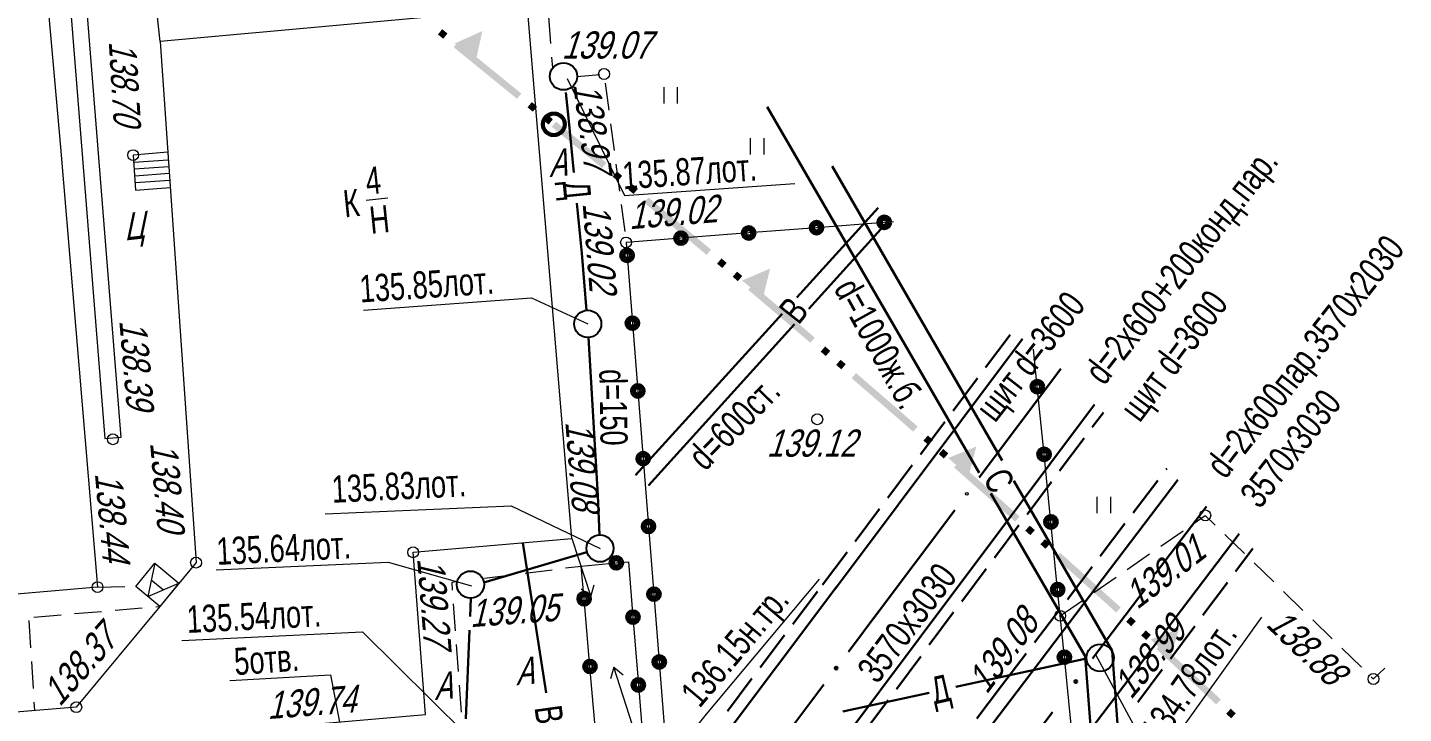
# Model space of a CAD drawing. Extents: x 10098 to 11902, y 8648 to 10202.
# Drawn here: x 11823.1 to 11873.7, y 8760.8 to 8786 of the extents above; entities that cross this region are included whole.
import ezdxf
from ezdxf.enums import TextEntityAlignment as Align

# ---------------------------------------------------------------- set-up
doc = ezdxf.new("R2010")
doc.units = 0
for name, color, linetype in [('1_Водопровод', 7, 'Continuous'), ('20_Строения', 7, 'Continuous'), ('21_Колодцы', 7, 'Continuous'), ('22_Столбы', 7, 'Continuous'), ('23_Ограждения', 7, 'Continuous'), ('24_Растительность', 7, 'Continuous'), ('25_Откосы', 7, 'Continuous'), ('38_Высотные_отметки', 7, 'Continuous'), ('50_Красные_линии', 7, 'Continuous'), ('52_Топонимика', 7, 'Continuous'), ('Подписи_зданий', 7, 'Continuous')]:
    doc.layers.add(name, color=color, linetype=linetype)
for name, color, linetype, lineweight in [('2_Водосток', 30, 'Continuous', 30), ('3_Дренаж', 30, 'Continuous', 30), ('6_Теплопровод', 3, 'Continuous', 30), ('8_Связь', 3, 'Continuous', 30)]:
    doc.layers.add(name, color=color, linetype=linetype, lineweight=lineweight)
doc.styles.add('mggt', font='russian_1251.shx', dxfattribs={"width": 0.75, "oblique": 18, "height": 1})

msp = doc.modelspace()

# ---------------------------------------------------------------- hatches: boundary and pattern name
at = {"layer": '50_Красные_линии', "linetype": 'Continuous', "lineweight": 25}
for points in [[(11838.531, 8785.803), (11838.337, 8785.961), (11838.179, 8785.767), (11838.373, 8785.609)], [(11839.815, 8785.894), (11838.796, 8785.434), (11839.184, 8785.118)], [(11839.572, 8784.803), (11839.815, 8785.894), (11839.184, 8785.118)], [(11841.245, 8783.594), (11838.919, 8785.488), (11838.761, 8785.294), (11841.088, 8783.4)], [(11841.827, 8783.12), (11841.633, 8783.278), (11841.475, 8783.084), (11841.669, 8782.926)], [(11842.409, 8782.647), (11842.215, 8782.805), (11842.057, 8782.611), (11842.251, 8782.453)], [(11843.445, 8781.486), (11844.217, 8780.851), (11844.376, 8781.044), (11843.603, 8781.68), (11842.523, 8782.561), (11842.365, 8782.368)], [(11844.603, 8780.534), (11844.796, 8780.375), (11844.955, 8780.568), (11844.762, 8780.727)], [(11845.182, 8780.057), (11845.374, 8779.898), (11845.534, 8780.09), (11845.341, 8780.25)], [(11846.529, 8778.941), (11848.063, 8777.658), (11848.224, 8777.85), (11846.689, 8779.133), (11845.919, 8779.771), (11845.759, 8779.579)], [(11848.445, 8777.337), (11848.637, 8777.176), (11848.798, 8777.367), (11848.607, 8777.528)], [(11850.395, 8777.157), (11849.368, 8776.715), (11849.75, 8776.393)], [(11850.132, 8776.07), (11850.395, 8777.157), (11849.75, 8776.393), (11850.132, 8776.07), (11850.132, 8776.07)], [(11849.019, 8776.854), (11849.21, 8776.692), (11849.371, 8776.884), (11849.18, 8777.045)], [(11851.117, 8775.076), (11851.876, 8774.426), (11852.039, 8774.616), (11851.279, 8775.267), (11849.754, 8776.561), (11849.754, 8776.562), (11849.593, 8776.37), (11849.593, 8776.371)], [(11852.256, 8774.101), (11852.446, 8773.938), (11852.609, 8774.128), (11852.419, 8774.291)], [(11852.825, 8773.613), (11853.014, 8773.45), (11853.177, 8773.639), (11852.988, 8773.802)], [(11854.149, 8772.47), (11855.658, 8771.157), (11855.822, 8771.346), (11854.313, 8772.659), (11853.556, 8773.312), (11853.393, 8773.123)], [(11856.034, 8770.828), (11856.222, 8770.663), (11856.386, 8770.851), (11856.198, 8771.016)], [(11857.979, 8770.609), (11856.944, 8770.188), (11857.319, 8769.858)], [(11857.695, 8769.528), (11857.979, 8770.609), (11857.319, 8769.858), (11857.695, 8769.528), (11857.695, 8769.528)], [(11856.597, 8770.333), (11856.785, 8770.168), (11856.95, 8770.356), (11856.762, 8770.521)], [(11858.659, 8768.514), (11859.405, 8767.849), (11859.572, 8768.036), (11858.825, 8768.701), (11857.326, 8770.026), (11857.326, 8770.027), (11857.161, 8769.839), (11857.161, 8769.839)], [(11859.779, 8767.516), (11859.965, 8767.35), (11860.132, 8767.537), (11859.945, 8767.703)], [(11860.337, 8767.017), (11860.523, 8766.85), (11860.691, 8767.036), (11860.505, 8767.203)], [(11861.639, 8765.848), (11863.121, 8764.505), (11863.289, 8764.69), (11861.806, 8766.033), (11861.062, 8766.702), (11860.895, 8766.516)], [(11863.49, 8764.168), (11863.675, 8764), (11863.843, 8764.184), (11863.659, 8764.353)], [(11864.044, 8763.663), (11864.228, 8763.494), (11864.397, 8763.679), (11864.212, 8763.847)], [(11865.431, 8763.911), (11864.387, 8763.511), (11864.756, 8763.173)], [(11865.125, 8762.835), (11865.431, 8763.911), (11864.756, 8763.173), (11865.125, 8762.835), (11865.125, 8762.835)], [(11866.069, 8761.803), (11866.802, 8761.123), (11866.972, 8761.306), (11866.238, 8761.986), (11864.766, 8763.341), (11864.766, 8763.341), (11864.598, 8763.157), (11864.598, 8763.157)], [(11867.168, 8760.783), (11867.351, 8760.613), (11867.521, 8760.796), (11867.338, 8760.966)]]:
    msp.add_hatch(color=8, dxfattribs=at).paths.add_polyline_path(points)

# ---------------------------------------------------------------- linework, layer by layer
at = {"layer": '1_Водопровод', "color": 8, "linetype": 'Continuous', "lineweight": 30}
for p, q in [((11851.382, 8776.091), (11854.372, 8779.388)), ((11851.817, 8775.68), (11854.815, 8778.985)), ((11845.451, 8769.552), (11850.842, 8775.496)), ((11845.923, 8769.182), (11851.295, 8775.105)), ((11841.298, 8767.071), (11842.162, 8761.554))]:
    msp.add_line(p, q, dxfattribs=at)
at = {"layer": '1_Водопровод', "color": 8, "linetype": 'Continuous', "lineweight": 15}
msp.add_lwpolyline([(11843.226, 8754.755), (11848.054, 8760.767), (11852.21, 8765.731)], dxfattribs=at)
at = {"layer": '20_Строения', "color": 8, "linetype": 'Continuous', "lineweight": 15}
for points in [[(11822.092, 8806.397), (11824.298, 8781.627), (11825.66, 8765.438), (11805.985, 8763.728), (11803.239, 8793.698), (11801.044, 8819.462)], [(11827.947, 8764.727), (11824.879, 8761.022), (11809.184, 8759.723), (11809.848, 8752.265), (11812.85, 8752.485), (11813.41, 8746.528), (11819.301, 8747.059), (11819.647, 8744.095), (11827.12, 8744.803), (11826.567, 8750.667), (11826.278, 8753.733), (11832.301, 8754.259), (11831.628, 8760.222), (11837.719, 8760.752), (11837.267, 8766.722), (11843.104, 8767.227), (11841.477, 8786.739), (11827.964, 8785.504), (11829.283, 8766.34), (11827.947, 8764.727)], [(11827.77, 8766.315), (11827.508, 8765.098), (11828.655, 8765.582)], [(11827.639, 8765.706), (11828.082, 8765.34)]]:
    msp.add_lwpolyline(points, dxfattribs=at)
at = {"layer": '20_Строения', "color": 8, "lineweight": 15, "flags": 128}
for points in [[(11827.964, 8785.504), (11827.164, 8792.863), (11838.432, 8793.876)], [(11828.245, 8781.432), (11826.97, 8781.329), (11827.059, 8780.045)], [(11826.996, 8781.071), (11828.263, 8781.158)], [(11827.013, 8780.821), (11828.281, 8780.909)], [(11827.03, 8780.572), (11828.298, 8780.659)], [(11827.047, 8780.323), (11828.315, 8780.41)], [(11827.059, 8780.045), (11828.334, 8780.133)]]:
    msp.add_lwpolyline(points, dxfattribs=at)
at = {"layer": '20_Строения', "color": 8, "linetype": 'Continuous', "lineweight": 15}
msp.add_lwpolyline([(11828.655, 8765.582), (11827.951, 8764.731), (11827.065, 8765.464), (11827.77, 8766.315)], close=True, dxfattribs=at)
at = {"layer": '21_Колодцы', "color": 8, "linetype": 'Continuous'}
for centre in [(11842.797, 8784.224), (11843.688, 8775.121), (11844.14, 8766.865), (11839.375, 8765.531), (11862.532, 8762.839)]:
    msp.add_circle(centre, 0.5, dxfattribs=at)
at = {"layer": '22_Столбы', "color": 8, "linetype": 'Continuous', "lineweight": 15}
for p, q in [((11843.104, 8767.227), (11843.8, 8765.088)), ((11843.8, 8765.088), (11843.922, 8765.522)), ((11843.8, 8765.088), (11843.447, 8765.367)), ((11844.644, 8762.495), (11844.522, 8762.061)), ((11845.34, 8760.356), (11844.644, 8762.495)), ((11844.644, 8762.495), (11844.997, 8762.216))]:
    msp.add_line(p, q, dxfattribs=at)
at = {"layer": '23_Ограждения', "color": 8, "linetype": 'Continuous', "lineweight": 15}
for p, q in [((11842.243, 8786.425), (11842.321, 8785.428)), ((11842.361, 8784.929), (11842.391, 8784.539)), ((11843.297, 8784.226), (11844.134, 8784.298)), ((11844.334, 8783.972), (11844.464, 8782.98)), ((11844.529, 8782.484), (11844.658, 8781.493)), ((11844.723, 8780.997), (11844.852, 8780.005)), ((11844.917, 8779.51), (11845.047, 8778.518)), ((11852.101, 8778.66), (11849.608, 8778.466)), ((11854.593, 8778.854), (11852.101, 8778.66)), ((11854.93, 8778.88), (11854.593, 8778.854)), ((11847.116, 8778.273), (11845.099, 8778.116)), ((11849.608, 8778.466), (11847.116, 8778.273)), ((11845.099, 8778.116), (11845.137, 8777.64)), ((11845.137, 8777.64), (11845.333, 8775.148)), ((11845.333, 8775.148), (11845.53, 8772.656)), ((11860.222, 8772.813), (11860.084, 8774.196)), ((11845.53, 8772.656), (11845.727, 8770.163)), ((11860.472, 8770.325), (11860.222, 8772.813)), ((11845.727, 8770.163), (11845.924, 8767.671)), ((11860.721, 8767.838), (11860.472, 8770.325)), ((11865.997, 8767.797), (11866.401, 8768.077)), ((11866.401, 8768.077), (11866.765, 8767.723)), ((11845.924, 8767.671), (11846.121, 8765.179)), ((11860.97, 8765.35), (11860.721, 8767.838)), ((11864.763, 8766.944), (11865.585, 8767.513)), ((11867.124, 8767.374), (11867.84, 8766.676)), ((11863.529, 8766.091), (11864.352, 8766.659)), ((11841.383, 8765.958), (11842.375, 8766.081)), ((11842.871, 8766.143), (11843.452, 8766.215)), ((11843.452, 8766.215), (11844.738, 8766.332)), ((11843.556, 8765.011), (11843.452, 8766.215)), ((11844.738, 8766.332), (11845.192, 8766.373)), ((11845.192, 8766.373), (11845.353, 8764.335)), ((11868.199, 8766.328), (11868.915, 8765.63)), ((11838.7, 8765.624), (11838.868, 8765.647)), ((11838.721, 8765.328), (11838.7, 8765.624)), ((11839.894, 8765.772), (11840.886, 8765.896)), ((11862.296, 8765.237), (11863.118, 8765.806)), ((11825.66, 8765.438), (11826.66, 8765.456)), ((11843.77, 8762.52), (11843.556, 8765.011)), ((11846.121, 8765.179), (11846.318, 8762.687)), ((11861.22, 8762.863), (11860.97, 8765.35)), ((11869.274, 8765.282), (11869.99, 8764.584)), ((11824.815, 8764.464), (11825.812, 8764.548)), ((11826.31, 8764.59), (11827.306, 8764.673)), ((11827.805, 8764.715), (11827.947, 8764.727)), ((11838.828, 8763.832), (11838.757, 8764.829)), ((11861.062, 8764.384), (11861.884, 8764.953)), ((11823.134, 8764.206), (11823.196, 8763.208)), ((11823.32, 8764.339), (11824.317, 8764.422)), ((11845.353, 8764.335), (11845.551, 8761.843)), ((11870.349, 8764.235), (11871.065, 8763.538)), ((11838.936, 8762.336), (11838.864, 8763.333)), ((11871.424, 8763.189), (11872.14, 8762.492)), ((11823.227, 8762.709), (11823.289, 8761.711)), ((11843.985, 8760.029), (11843.77, 8762.52)), ((11846.318, 8762.687), (11846.514, 8760.194)), ((11861.469, 8760.375), (11861.22, 8762.863)), ((11872.584, 8762.06), (11873.003, 8762.452)), ((11872.498, 8762.143), (11872.584, 8762.06)), ((11839.043, 8760.839), (11838.971, 8761.837)), ((11845.551, 8761.843), (11845.748, 8759.351)), ((11823.32, 8761.212), (11823.339, 8760.898))]:
    msp.add_line(p, q, dxfattribs=at)
at = {"layer": '23_Ограждения', "color": 8, "linetype": 'Continuous', "lineweight": 30}
for centre, radius in [((11849.608, 8778.466), 0.25), ((11849.608, 8778.466), 0.175), ((11852.101, 8778.66), 0.25), ((11852.101, 8778.66), 0.175), ((11852.101, 8778.66), 0.1), ((11854.593, 8778.854), 0.25), ((11854.593, 8778.854), 0.175), ((11854.593, 8778.854), 0.1), ((11847.116, 8778.273), 0.25), ((11847.116, 8778.273), 0.175), ((11847.116, 8778.273), 0.1), ((11849.608, 8778.466), 0.1), ((11845.137, 8777.64), 0.25), ((11845.137, 8777.64), 0.175), ((11845.137, 8777.64), 0.1), ((11845.333, 8775.148), 0.25), ((11845.333, 8775.148), 0.175), ((11845.333, 8775.148), 0.1), ((11860.222, 8772.813), 0.25), ((11845.53, 8772.656), 0.25), ((11845.53, 8772.656), 0.175), ((11845.53, 8772.656), 0.1), ((11860.222, 8772.813), 0.175), ((11860.222, 8772.813), 0.1), ((11860.472, 8770.325), 0.25), ((11845.727, 8770.163), 0.25), ((11845.727, 8770.163), 0.175), ((11845.727, 8770.163), 0.1), ((11860.472, 8770.325), 0.175), ((11860.472, 8770.325), 0.1), ((11860.721, 8767.838), 0.25), ((11860.721, 8767.838), 0.175), ((11845.924, 8767.671), 0.25), ((11845.924, 8767.671), 0.175), ((11845.924, 8767.671), 0.1), ((11860.721, 8767.838), 0.1), ((11844.738, 8766.332), 0.25), ((11844.738, 8766.332), 0.175), ((11844.738, 8766.332), 0.1), ((11860.97, 8765.35), 0.25), ((11860.97, 8765.35), 0.175), ((11843.556, 8765.011), 0.25), ((11843.556, 8765.011), 0.175), ((11843.556, 8765.011), 0.1), ((11846.121, 8765.179), 0.25), ((11846.121, 8765.179), 0.175), ((11846.121, 8765.179), 0.1), ((11860.97, 8765.35), 0.1), ((11845.353, 8764.335), 0.25), ((11845.353, 8764.335), 0.175), ((11845.353, 8764.335), 0.1), ((11861.22, 8762.863), 0.25), ((11861.22, 8762.863), 0.175), ((11861.22, 8762.863), 0.1), ((11843.77, 8762.52), 0.25), ((11843.77, 8762.52), 0.175), ((11843.77, 8762.52), 0.1), ((11846.318, 8762.687), 0.25), ((11846.318, 8762.687), 0.175), ((11846.318, 8762.687), 0.1), ((11845.551, 8761.843), 0.25), ((11845.551, 8761.843), 0.175), ((11845.551, 8761.843), 0.1)]:
    msp.add_circle(centre, radius, dxfattribs=at)
at = {"layer": '24_Растительность', "color": 8, "linetype": 'Continuous', "lineweight": 15}
for p, q in [((11846.494, 8783.231), (11846.494, 8783.831)), ((11846.989, 8783.231), (11846.989, 8783.831)), ((11849.678, 8781.356), (11849.678, 8781.956)), ((11850.173, 8781.356), (11850.173, 8781.956)), ((11862.426, 8768.161), (11862.426, 8768.761)), ((11862.921, 8768.161), (11862.921, 8768.761))]:
    msp.add_line(p, q, dxfattribs=at)
at = {"layer": '25_Откосы', "color": 8, "linetype": 'Continuous', "lineweight": 15}
for points in [[(11823.558, 8800.572), (11825.925, 8770.901)], [(11824.156, 8800.618), (11826.523, 8770.946)], [(11825.925, 8770.901), (11826.523, 8770.949)]]:
    msp.add_lwpolyline(points, dxfattribs=at)
at = {"layer": '2_Водосток', "color": 8, "linetype": 'Continuous', "lineweight": 30}
for points in [[(11858.081, 8769.639), (11850.284, 8783.104)], [(11858.929, 8770.1), (11852.68, 8780.926)], [(11863.246, 8759.408), (11862.971, 8763.099), (11859.364, 8769.348)], [(11862.2, 8760.017), (11861.986, 8762.895), (11858.517, 8768.887)]]:
    msp.add_lwpolyline(points, dxfattribs=at)
at = {"layer": '2_Водосток', "color": 8, "linetype": 'Continuous', "lineweight": 15}
msp.add_lwpolyline([(11862.347, 8762.985), (11864.565, 8758.884), (11868.476, 8764.335)], dxfattribs=at)
at = {"layer": '38_Высотные_отметки', "color": 8, "lineweight": 9}
for centre in [(11844.29, 8784.312), (11826.97, 8781.329, 138.7), (11845.099, 8778.116), (11852.131, 8771.614), (11826.224, 8770.876), (11866.401, 8768.077), (11829.283, 8766.34), (11837.267, 8766.722), (11825.66, 8765.438), (11861.062, 8764.384), (11872.584, 8762.06), (11824.879, 8761.022)]:
    msp.add_circle(centre, 0.2, dxfattribs=at)
at = {"layer": '3_Дренаж', "color": 8, "linetype": 'Continuous', "lineweight": 30}
for p, q in [((11842.978, 8782.703), (11842.886, 8783.633)), ((11843.178, 8780.687), (11842.978, 8782.703)), ((11843.471, 8777.727), (11843.29, 8779.557)), ((11843.647, 8775.619), (11843.471, 8777.727)), ((11843.717, 8774.622), (11844.054, 8768.811)), ((11844.054, 8768.811), (11844.118, 8767.365)), ((11843.66, 8766.725), (11839.868, 8765.615)), ((11839.394, 8765.032), (11839.366, 8764.356)), ((11839.345, 8763.856), (11839.21, 8760.593)), ((11857.228, 8761.769), (11860.404, 8762.458)), ((11860.404, 8762.458), (11862.033, 8762.812)), ((11853.074, 8760.867), (11856.25, 8761.556))]:
    msp.add_line(p, q, dxfattribs=at)
at = {"layer": '3_Дренаж', "color": 8, "linetype": 'Continuous', "lineweight": 15}
for points in [[(11842.931, 8784.142), (11845.037, 8779.846), (11851.302, 8780.285)], [(11835.445, 8775.63), (11841.624, 8776.075), (11843.688, 8775.121)], [(11834.037, 8768.14), (11840.873, 8768.434), (11844.14, 8766.865)], [(11830.027, 8766.073), (11836.343, 8766.353), (11839.413, 8765.482)], [(11828.759, 8763.48), (11835.411, 8763.798), (11839.187, 8760.048)]]:
    msp.add_lwpolyline(points, dxfattribs=at)
at = {"layer": '50_Красные_линии', "color": 8, "linetype": 'Continuous', "lineweight": 53}
for centre in [(11842.44, 8782.46), (11842.444, 8782.465)]:
    msp.add_arc(centre, 0.4, 0, 360, dxfattribs=at)
at = {"layer": '6_Теплопровод', "color": 8, "linetype": 'Continuous', "lineweight": 30}
for p, q in [((11858.083, 8769.468), (11861.082, 8773.47)), ((11854.185, 8764.267), (11857.183, 8768.268)), ((11864.561, 8765.925), (11866.449, 8768.41)), ((11852.846, 8765.461), (11840.242, 8748.665)), ((11852.133, 8765.275), (11851.231, 8764.077)), ((11864.184, 8765.366), (11862.251, 8762.814)), ((11854.4, 8764.557), (11853.277, 8763.061)), ((11855.953, 8763.653), (11842.513, 8745.743)), ((11850.93, 8763.677), (11850.027, 8762.479)), ((11855.039, 8761.687), (11855.938, 8762.888)), ((11849.726, 8762.08), (11848.824, 8760.882)), ((11859.478, 8761.601), (11845.647, 8743.352)), ((11852.377, 8761.861), (11850.006, 8758.702)), ((11858.906, 8761.806), (11857.999, 8760.611)), ((11853.841, 8760.086), (11854.74, 8761.287)), ((11860.784, 8760.841), (11858.851, 8758.29))]:
    msp.add_line(p, q, dxfattribs=at)
for points in [[(11858.322, 8773.522), (11859.222, 8774.722)], [(11857.123, 8771.921), (11858.022, 8773.122)], [(11862.243, 8771.317), (11862.651, 8771.862)], [(11855.923, 8770.321), (11856.823, 8771.521)], [(11861.043, 8769.716), (11861.943, 8770.917)], [(11854.724, 8768.72), (11855.624, 8769.921)], [(11864.961, 8769.764), (11864.991, 8769.805)], [(11859.478, 8761.601), (11861.406, 8764.138), (11865.394, 8769.388)], [(11859.844, 8768.116), (11860.744, 8769.316)], [(11863.75, 8768.172), (11864.658, 8769.366)], [(11853.525, 8767.12), (11854.424, 8768.32)], [(11858.645, 8766.515), (11859.544, 8767.716)], [(11862.539, 8766.581), (11863.447, 8767.774)], [(11867.646, 8767.395), (11862.09, 8760.081)], [(11852.325, 8765.52), (11853.225, 8766.72)], [(11867.511, 8766.01), (11868.15, 8766.864)], [(11857.445, 8764.915), (11858.345, 8766.115)], [(11861.328, 8764.989), (11862.236, 8766.183)], [(11866.314, 8764.408), (11867.212, 8765.609)], [(11856.246, 8763.315), (11857.145, 8764.515)], [(11860.117, 8763.397), (11861.025, 8764.591)], [(11865.116, 8762.806), (11866.014, 8764.007)], [(11858.906, 8761.806), (11859.814, 8762.999)], [(11863.919, 8761.205), (11864.817, 8762.406)]]:
    msp.add_lwpolyline(points, dxfattribs=at)
at = {"layer": '6_Теплопровод', "color": 8, "linetype": 'Continuous', "lineweight": 30, "flags": 128}
for points in [[(11852.795, 8765.388), (11859.674, 8774.568)], [(11855.871, 8763.541), (11859.11, 8767.862), (11862.328, 8772.156)]]:
    msp.add_lwpolyline(points, dxfattribs=at)
at = {"layer": '6_Теплопровод', "color": 8, "linetype": 'Continuous', "lineweight": 9}
msp.add_circle((11857.633, 8768.868), 0.05, dxfattribs=at)
at = {"layer": '6_Теплопровод', "color": 8, "linetype": 'Continuous', "lineweight": 30}
for centre in [(11864.107, 8765.328), (11852.827, 8762.461), (11861.635, 8761.964)]:
    msp.add_circle(centre, 0.05, dxfattribs=at)
at = {"layer": '8_Связь', "color": 8, "linetype": 'Continuous', "lineweight": 15}
msp.add_lwpolyline([(11830.529, 8762.006), (11834.223, 8762.21), (11834.562, 8760.477)], dxfattribs=at)
at = {"layer": 'Подписи_зданий', "color": 8, "linetype": 'Continuous', "lineweight": 15}
msp.add_line((11835.541, 8779.669), (11836.337, 8779.752), dxfattribs=at)

# ---------------------------------------------------------------- texts
at = {"layer": '1_Водопровод', "color": 8, "linetype": 'Continuous', "lineweight": 15, "style": 'mggt', "width": 0.75}
for s, rotation, p in [('В                   ', 51.4608, (11851.442, 8775.051)), ('d=600ст.', 45.598, (11848.003, 8769.671)), ('136.15н.тр.', 49.8458, (11847.802, 8760.96)), ('В                   ', 277.9285, (11841.726, 8761.014))]:
    msp.add_text(s, height=1, rotation=rotation, dxfattribs=at).set_placement(p)
at = {"layer": '2_Водосток', "color": 8, "linetype": 'Continuous', "lineweight": 15, "style": 'mggt', "width": 0.75}
for s, rotation, p in [('d=1000ж.б.', 298.9763, (11852.716, 8776.42)), ('С                   ', 298.5691, (11858.203, 8769.442)), ('134.78лот.', 55.0715, (11864.788, 8759.655))]:
    msp.add_text(s, height=1, rotation=rotation, dxfattribs=at).set_placement(p)
at = {"layer": '38_Высотные_отметки', "color": 8, "lineweight": 15, "style": 'mggt', "oblique": 18, "width": 0.8}
for s, p in [('139.07    ', (11842.731, 8784.88)), ('139.12    ', (11850.268, 8770.235))]:
    msp.add_text(s, height=1, dxfattribs=at).set_placement(p)
at = {"layer": '38_Высотные_отметки', "color": 8, "lineweight": 15, "style": 'mggt', "oblique": 18}
for s, rotation, width, p in [('138.70', 273.444, 0.75, (11826.073, 8785.501, 138.7)), ('138.97    ', 277.6101, 0.8, (11843.148, 8783.935)), ('139.02    ', 4.6702, 0.8, (11845.223, 8778.601)), ('139.02    ', 274.5471, 0.8, (11843.5, 8779.548)), ('138.39    ', 274.8801, 0.8, (11826.459, 8775.24)), ('139.08    ', 274.606, 0.8, (11842.862, 8771.514)), ('138.40', 274.8801, 0.8, (11827.592, 8770.745)), ('138.44    ', 275.1962, 0.8, (11825.562, 8769.619)), ('139.01    ', 37.5263, 0.8, (11863.896, 8764.594)), ('139.27    ', 274.4932, 0.8, (11837.414, 8766.491)), ('139.05    ', 4.1339, 0.8, (11839.371, 8763.965)), ('139.08    ', 53.1945, 0.8, (11858.36, 8761.468)), ('138.99    ', 50.1337, 0.8, (11863.667, 8761.272)), ('138.37    ', 48.3479, 0.8, (11824.272, 8761.013)), ('138.88    ', 316.0983, 0.8, (11868.594, 8764.026)), ('139.74    ', 4.507, 0.8, (11831.923, 8760.583))]:
    msp.add_text(s, height=1, rotation=rotation, dxfattribs=dict(at, width=width)).set_placement(p)
at = {"layer": '3_Дренаж', "color": 8, "linetype": 'Continuous', "lineweight": 15, "style": 'mggt', "width": 0.75}
for s, rotation, p in [('135.87лот.', 3.8251, (11844.996, 8780.069)), ('Д                   ', 275.7062, (11842.761, 8780.343)), ('135.85лот.', 3.8251, (11835.33, 8775.907)), ('d=150', 270.9318, (11844.114, 8773.452)), ('135.83лот.', 2.8413, (11834.295, 8768.538)), ('135.64лот.', 2.8413, (11830.06, 8766.255)), ('135.54лот.', 2.8413, (11828.964, 8763.752)), ('Д                   ', 12.8736, (11856.436, 8761.121))]:
    msp.add_text(s, height=1, rotation=rotation, dxfattribs=at).set_placement(p)
at = {"layer": '52_Топонимика', "color": 8, "linetype": 'Continuous', "lineweight": 15, "style": 'mggt', "oblique": 18, "width": 0.75}
for s, rotation, p in [('А', 5.0952, (11842.277, 8780.52)), ('Ц', 6.2743, (11826.664, 8778.185)), ('А', 5.0952, (11841.061, 8761.827)), ('А', 5.0952, (11838.062, 8761.283))]:
    msp.add_text(s, height=1, rotation=rotation, dxfattribs=at).set_placement(p)
at = {"layer": '6_Теплопровод', "color": 8, "linetype": 'Continuous', "lineweight": 15, "style": 'mggt', "width": 0.75}
for s, rotation, p in [('d=2х600+200конд.пар.', 51.9868, (11862.679, 8772.818)), ('d=2х600пар.3570х2030', 51.9868, (11867.14, 8769.373)), ('щит d=3600', 52.1777, (11858.669, 8771.451)), ('щит d=3600', 53.1504, (11863.988, 8771.455)), ('3570х3030', 51.9868, (11868.404, 8768.278)), ('3570х3030', 53.1953, (11854.341, 8761.843))]:
    msp.add_text(s, height=1, rotation=rotation, dxfattribs=at).set_placement(p)
at = {"layer": '8_Связь', "color": 8, "linetype": 'Continuous', "lineweight": 15, "style": 'mggt', "width": 0.75}
msp.add_text('5отв.', height=1, rotation=4.1205, dxfattribs=at).set_placement((11830.685, 8762.697), align=Align.MIDDLE_LEFT)
at = {"layer": 'Подписи_зданий', "color": 8, "linetype": 'Continuous', "lineweight": 15, "style": 'mggt', "width": 0.75}
for s, p in [('4', (11835.57, 8779.873)), ('К', (11834.752, 8779.034)), ('Н', (11835.719, 8778.431))]:
    msp.add_text(s, height=1, rotation=5.9153, dxfattribs=at).set_placement(p)

doc.saveas('drawing.dxf')
